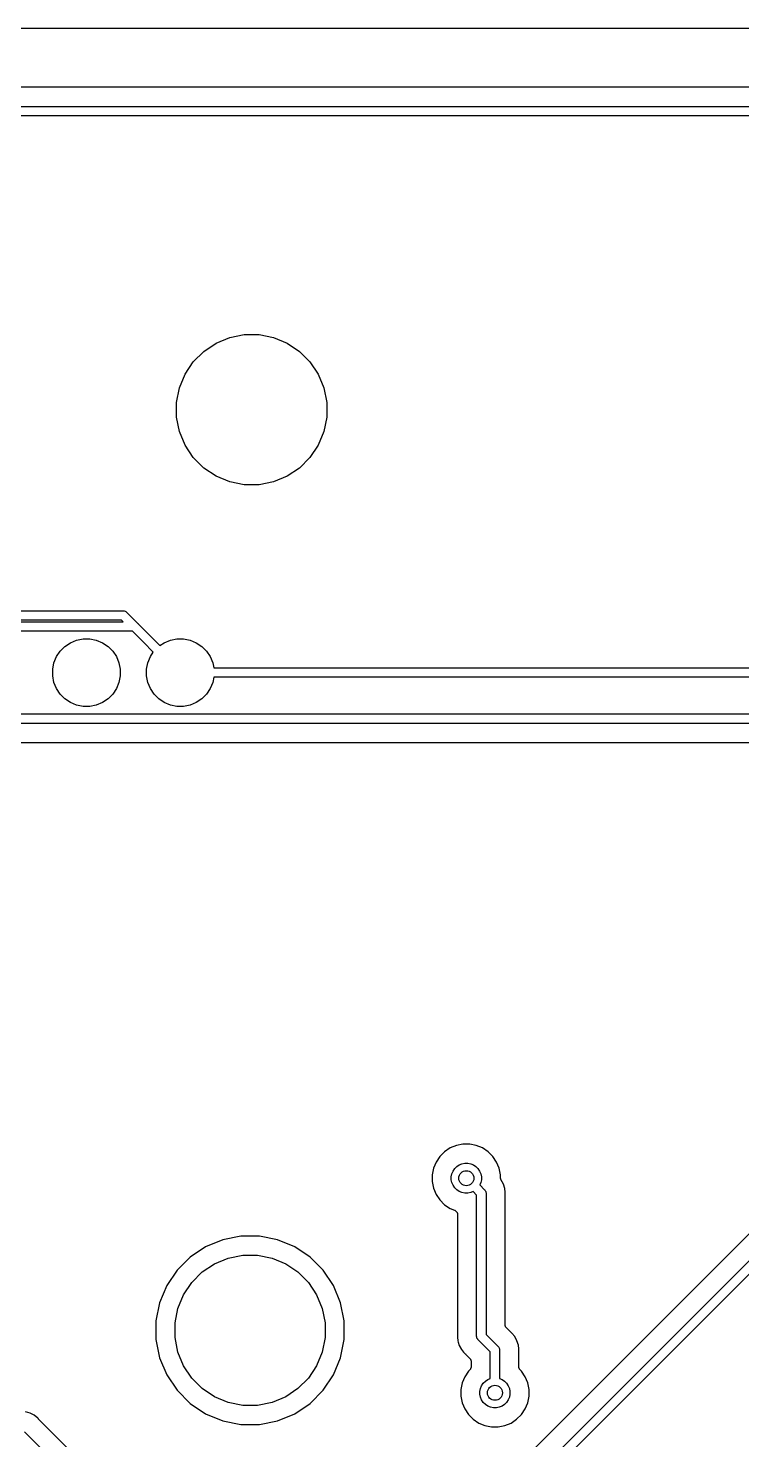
# Model space of a CAD drawing. Extents: x 3.01 to 9.03, y -6.32 to -2.47.
# Drawn here: x 4.29 to 5.039, y -3.954 to -2.474 of the extents above; entities that cross this region are included whole.
import ezdxf

# ---------------------------------------------------------------- set-up
doc = ezdxf.new("R2010")
doc.units = 0
doc.header["$MEASUREMENT"] = 0
doc.layers.add('BLACK', color=7, linetype='CONTINUOUS')

msp = doc.modelspace()

# ---------------------------------------------------------------- linework, layer by layer
at = {"layer": 'BLACK', "linetype": 'CONTINUOUS'}
for p, q in [((3.03197, -2.47447), (7.89339, -2.47447)), ((7.89344, -2.53635), (4.09827, -2.53635)), ((4.09704, -2.55635), (7.90103, -2.55635)), ((7.89923, -2.56619), (4.09884, -2.56619)), ((4.50184, -2.7987), (4.51705, -2.79567)), ((4.51705, -2.79567), (4.53256, -2.79567)), ((4.53256, -2.79567), (4.54777, -2.7987)), ((4.47461, -2.81325), (4.48751, -2.80463)), ((4.48751, -2.80463), (4.50184, -2.7987)), ((4.54777, -2.7987), (4.5621, -2.80463)), ((4.5621, -2.80463), (4.575, -2.81325)), ((4.45502, -2.83711), (4.46364, -2.82422)), ((4.46364, -2.82422), (4.47461, -2.81325)), ((4.575, -2.81325), (4.58596, -2.82422)), ((4.58596, -2.82422), (4.59458, -2.83711)), ((4.44909, -2.85144), (4.45502, -2.83711)), ((4.59458, -2.83711), (4.60052, -2.85144)), ((4.44606, -2.86665), (4.44909, -2.85144)), ((4.60052, -2.85144), (4.60354, -2.86665)), ((4.44606, -2.88216), (4.44606, -2.86665)), ((4.60354, -2.86665), (4.60354, -2.88216)), ((4.44909, -2.89738), (4.44606, -2.88216)), ((4.60354, -2.88216), (4.60052, -2.89738)), ((4.45502, -2.91171), (4.44909, -2.89738)), ((4.60052, -2.89738), (4.59458, -2.91171)), ((4.46364, -2.9246), (4.45502, -2.91171)), ((4.59458, -2.91171), (4.58596, -2.9246)), ((4.47461, -2.93557), (4.46364, -2.9246)), ((4.58596, -2.9246), (4.575, -2.93557)), ((4.48751, -2.94419), (4.47461, -2.93557)), ((4.50184, -2.95012), (4.48751, -2.94419)), ((4.5621, -2.94419), (4.54777, -2.95012)), ((4.575, -2.93557), (4.5621, -2.94419)), ((4.51705, -2.95315), (4.50184, -2.95012)), ((4.53256, -2.95315), (4.51705, -2.95315)), ((4.54777, -2.95012), (4.53256, -2.95315)), ((3.86386, -3.08528), (4.38996, -3.08528)), ((4.38996, -3.08528), (4.3902, -3.08525)), ((4.3902, -3.08525), (4.39044, -3.08528)), ((4.39044, -3.08528), (4.39044, -3.08528)), ((4.39044, -3.08528), (4.39116, -3.08535)), ((4.39116, -3.08535), (4.39209, -3.08563)), ((4.39209, -3.08563), (4.39294, -3.08609)), ((4.39294, -3.08609), (4.39369, -3.0867)), ((4.39369, -3.0867), (4.39385, -3.08689)), ((4.39385, -3.08689), (4.40508, -3.09812)), ((4.38816, -3.09512), (3.86565, -3.09512)), ((4.16343, -3.09685), (4.38989, -3.09685)), ((4.39973, -3.10669), (4.16523, -3.10669)), ((4.38989, -3.09685), (4.38816, -3.09512)), ((4.41126, -3.11822), (4.39973, -3.10669)), ((4.40508, -3.09812), (4.40527, -3.09827)), ((4.40527, -3.09827), (4.40542, -3.09846)), ((4.40542, -3.09846), (4.41822, -3.11126)), ((4.32899, -3.12248), (4.33479, -3.1186)), ((4.33479, -3.1186), (4.34124, -3.11593)), ((4.34124, -3.11593), (4.34808, -3.11457)), ((4.34808, -3.11457), (4.35506, -3.11457)), ((4.35506, -3.11457), (4.36191, -3.11593)), ((4.36191, -3.11593), (4.36836, -3.1186)), ((4.36836, -3.1186), (4.37416, -3.12248)), ((4.42167, -3.12863), (4.41126, -3.11822)), ((4.41126, -3.11822), (4.41126, -3.11822)), ((4.41822, -3.11126), (4.41822, -3.11126)), ((4.41822, -3.11126), (4.42863, -3.12167)), ((4.42863, -3.12167), (4.43322, -3.1186)), ((4.43322, -3.1186), (4.43966, -3.11593)), ((4.43966, -3.11593), (4.44651, -3.11457)), ((4.44651, -3.11457), (4.45349, -3.11457)), ((4.45349, -3.11457), (4.46034, -3.11593)), ((4.46034, -3.11593), (4.46678, -3.1186)), ((4.46678, -3.1186), (4.47259, -3.12248)), ((4.3175, -3.13966), (4.32017, -3.13322)), ((4.32017, -3.13322), (4.32405, -3.12741)), ((4.32405, -3.12741), (4.32899, -3.12248)), ((4.37416, -3.12248), (4.3791, -3.12741)), ((4.3791, -3.12741), (4.38298, -3.13322)), ((4.38298, -3.13322), (4.38565, -3.13966)), ((4.41593, -3.13966), (4.4186, -3.13322)), ((4.4186, -3.13322), (4.42167, -3.12863)), ((4.47259, -3.12248), (4.47752, -3.12741)), ((4.47752, -3.12741), (4.4814, -3.13322)), ((4.4814, -3.13322), (4.48407, -3.13966)), ((4.31614, -3.14651), (4.3175, -3.13966)), ((4.31614, -3.15349), (4.31614, -3.14651)), ((4.38565, -3.13966), (4.38701, -3.14651)), ((4.38701, -3.14651), (4.38701, -3.15349)), ((4.41457, -3.14651), (4.41593, -3.13966)), ((4.41457, -3.15349), (4.41457, -3.14651)), ((4.48407, -3.13966), (4.48515, -3.14508)), ((4.48515, -3.14508), (5.18264, -3.14508)), ((4.3175, -3.16034), (4.31614, -3.15349)), ((4.32017, -3.16678), (4.3175, -3.16034)), ((4.38565, -3.16034), (4.38298, -3.16678)), ((4.38701, -3.15349), (4.38565, -3.16034)), ((4.41593, -3.16034), (4.41457, -3.15349)), ((4.4186, -3.16678), (4.41593, -3.16034)), ((4.48407, -3.16034), (4.4814, -3.16678)), ((4.48515, -3.15492), (4.48407, -3.16034)), ((5.18264, -3.15492), (4.48515, -3.15492)), ((4.32405, -3.17259), (4.32017, -3.16678)), ((4.32899, -3.17752), (4.32405, -3.17259)), ((4.33479, -3.1814), (4.32899, -3.17752)), ((4.34124, -3.18407), (4.33479, -3.1814)), ((4.36836, -3.1814), (4.36191, -3.18407)), ((4.37416, -3.17752), (4.36836, -3.1814)), ((4.3791, -3.17259), (4.37416, -3.17752)), ((4.38298, -3.16678), (4.3791, -3.17259)), ((4.42248, -3.17259), (4.4186, -3.16678)), ((4.42741, -3.17752), (4.42248, -3.17259)), ((4.43322, -3.1814), (4.42741, -3.17752)), ((4.43966, -3.18407), (4.43322, -3.1814)), ((4.46678, -3.1814), (4.46034, -3.18407)), ((4.47259, -3.17752), (4.46678, -3.1814)), ((4.47752, -3.17259), (4.47259, -3.17752)), ((4.4814, -3.16678), (4.47752, -3.17259)), ((4.14808, -3.19332), (5.65498, -3.19332)), ((4.34808, -3.18543), (4.34124, -3.18407)), ((4.35506, -3.18543), (4.34808, -3.18543)), ((4.36191, -3.18407), (4.35506, -3.18543)), ((4.44651, -3.18543), (4.43966, -3.18407)), ((4.45349, -3.18543), (4.44651, -3.18543)), ((4.46034, -3.18407), (4.45349, -3.18543)), ((5.65677, -3.20317), (4.14987, -3.20317)), ((4.16023, -3.22317), (5.65555, -3.22317)), ((4.72721, -3.65223), (4.72223, -3.65721)), ((4.73307, -3.64832), (4.72721, -3.65223)), ((4.73957, -3.64563), (4.73307, -3.64832)), ((4.74648, -3.64425), (4.73957, -3.64563)), ((4.75352, -3.64425), (4.74648, -3.64425)), ((4.76043, -3.64563), (4.75352, -3.64425)), ((4.76693, -3.64832), (4.76043, -3.64563)), ((4.77279, -3.65223), (4.76693, -3.64832)), ((4.77777, -3.65721), (4.77279, -3.65223)), ((4.71563, -3.66957), (4.71425, -3.67648)), ((4.71832, -3.66307), (4.71563, -3.66957)), ((4.72223, -3.65721), (4.71832, -3.66307)), ((4.73777, -3.66996), (4.73996, -3.66777)), ((4.73996, -3.66777), (4.74254, -3.66604)), ((4.74254, -3.66604), (4.74541, -3.66486)), ((4.74541, -3.66486), (4.74845, -3.66425)), ((4.74845, -3.66425), (4.75155, -3.66425)), ((4.75155, -3.66425), (4.75459, -3.66486)), ((4.75459, -3.66486), (4.75746, -3.66604)), ((4.75746, -3.66604), (4.76004, -3.66777)), ((4.76004, -3.66777), (4.76223, -3.66996)), ((4.78168, -3.66307), (4.77777, -3.65721)), ((4.78437, -3.66957), (4.78168, -3.66307)), ((4.78575, -3.67648), (4.78437, -3.66957)), ((3.72058, -5.09246), (5.12993, -3.68311)), ((5.11492, -3.66983), (3.74858, -5.03618)), ((4.71425, -3.67648), (4.71425, -3.68352)), ((4.71425, -3.68352), (4.71563, -3.69043)), ((4.73425, -3.67845), (4.73486, -3.67541)), ((4.73425, -3.68155), (4.73425, -3.67845)), ((4.73486, -3.68459), (4.73425, -3.68155)), ((4.73486, -3.67541), (4.73604, -3.67254)), ((4.73604, -3.67254), (4.73777, -3.66996)), ((4.76223, -3.66996), (4.76396, -3.67254)), ((4.76396, -3.67254), (4.76514, -3.67541)), ((4.76514, -3.67541), (4.76575, -3.67845)), ((4.76575, -3.68155), (4.76514, -3.68459)), ((4.76575, -3.67845), (4.76575, -3.68155)), ((4.78575, -3.67905), (4.78575, -3.67648)), ((4.78577, -3.67926), (4.78575, -3.67905)), ((4.78577, -3.67948), (4.78577, -3.67926)), ((4.78582, -3.67974), (4.78577, -3.67948)), ((4.78584, -3.68002), (4.78582, -3.67974)), ((4.78591, -3.68022), (4.78584, -3.68002)), ((4.78594, -3.68043), (4.78591, -3.68022)), ((4.78605, -3.68069), (4.78594, -3.68043)), ((4.78613, -3.68095), (4.78605, -3.68069)), ((4.78623, -3.68114), (4.78613, -3.68095)), ((4.78631, -3.68134), (4.78623, -3.68114)), ((4.78634, -3.6814), (4.78631, -3.68134)), ((4.78888, -3.68616), (4.78634, -3.6814)), ((5.13562, -3.69134), (3.72758, -5.09938)), ((4.71563, -3.69043), (4.71832, -3.69693)), ((4.71832, -3.69693), (4.72223, -3.70279)), ((4.73604, -3.68746), (4.73486, -3.68459)), ((4.73777, -3.69004), (4.73604, -3.68746)), ((4.73996, -3.69223), (4.73777, -3.69004)), ((4.74254, -3.69396), (4.73996, -3.69223)), ((4.74541, -3.69514), (4.74254, -3.69396)), ((4.74845, -3.69575), (4.74541, -3.69514)), ((4.75155, -3.69575), (4.74845, -3.69575)), ((4.75459, -3.69514), (4.75155, -3.69575)), ((4.75713, -3.69409), (4.75459, -3.69514)), ((4.76083, -3.69779), (4.75713, -3.69409)), ((4.76083, -3.84551), (4.76083, -3.69779)), ((4.76514, -3.68459), (4.76409, -3.68713)), ((4.76409, -3.68713), (4.76906, -3.6921)), ((4.76906, -3.6921), (4.76924, -3.69225)), ((4.76924, -3.69225), (4.7694, -3.69244)), ((4.7694, -3.69244), (4.76986, -3.693)), ((4.76986, -3.693), (4.77025, -3.69372)), ((4.77025, -3.69372), (4.77032, -3.69386)), ((4.77032, -3.69386), (4.7706, -3.69478)), ((4.7706, -3.69478), (4.77067, -3.69551)), ((4.77067, -3.69551), (4.77067, -3.69551)), ((4.77067, -3.69551), (4.77069, -3.69575)), ((4.77069, -3.69575), (4.77067, -3.69599)), ((4.77067, -3.69599), (4.77067, -3.84371)), ((4.79031, -3.69086), (4.78888, -3.68616)), ((4.79069, -3.69476), (4.79031, -3.69086)), ((4.79067, -3.69715), (4.79069, -3.69694)), ((4.79067, -3.69722), (4.79067, -3.69715)), ((4.79067, -3.83335), (4.79067, -3.69722)), ((4.79069, -3.69477), (4.79069, -3.69476)), ((4.79079, -3.69575), (4.79069, -3.69477)), ((4.79069, -3.69673), (4.79079, -3.69575)), ((4.79069, -3.69694), (4.79069, -3.69673)), ((4.72223, -3.70279), (4.72721, -3.70777)), ((4.72721, -3.70777), (4.73307, -3.71168)), ((4.73307, -3.71168), (4.73774, -3.71362)), ((4.73774, -3.71362), (4.73776, -3.71362)), ((4.73776, -3.71362), (4.73776, -3.71363)), ((4.73776, -3.71363), (4.73777, -3.71363)), ((4.73777, -3.71363), (4.7378, -3.71364)), ((4.7378, -3.71364), (4.73821, -3.71387)), ((4.73821, -3.71387), (4.73862, -3.71409)), ((4.73862, -3.71409), (4.73864, -3.7141)), ((4.73864, -3.7141), (4.73866, -3.71411)), ((4.73866, -3.71411), (4.73902, -3.71441)), ((4.73902, -3.71441), (4.73937, -3.71471)), ((4.73937, -3.71471), (4.73939, -3.71473)), ((4.73939, -3.71473), (4.73941, -3.71474)), ((4.73941, -3.71474), (4.73969, -3.7151)), ((4.73969, -3.7151), (4.73999, -3.71547)), ((4.73999, -3.71547), (4.74, -3.71549)), ((4.74, -3.71549), (4.74002, -3.7155)), ((4.74002, -3.7155), (4.74023, -3.71591)), ((4.74023, -3.71591), (4.74045, -3.71633)), ((4.74045, -3.71633), (4.74046, -3.71635)), ((4.74046, -3.71635), (4.74047, -3.71637)), ((4.74047, -3.71637), (4.7406, -3.71682)), ((4.7406, -3.71682), (4.74073, -3.71726)), ((4.74073, -3.71726), (4.74073, -3.71729)), ((4.74073, -3.71729), (4.74074, -3.71731)), ((4.74074, -3.71731), (4.74078, -3.71777)), ((4.74078, -3.71777), (4.74083, -3.71823)), ((4.74083, -3.71823), (4.74083, -3.84428)), ((4.5135, -3.74067), (4.49443, -3.74446)), ((4.53295, -3.74067), (4.5135, -3.74067)), ((4.55203, -3.74446), (4.53295, -3.74067)), ((4.47646, -3.75191), (4.46029, -3.76271)), ((4.49443, -3.74446), (4.47646, -3.75191)), ((4.57, -3.75191), (4.55203, -3.74446)), ((4.58617, -3.76271), (4.57, -3.75191)), ((4.46029, -3.76271), (4.44653, -3.77647)), ((4.47303, -3.77825), (4.48593, -3.76963)), ((4.48593, -3.76963), (4.50026, -3.7637)), ((4.50026, -3.7637), (4.51547, -3.76067)), ((4.51547, -3.76067), (4.53098, -3.76067)), ((4.53098, -3.76067), (4.5462, -3.7637)), ((4.5462, -3.7637), (4.56053, -3.76963)), ((4.56053, -3.76963), (4.57342, -3.77825)), ((4.59992, -3.77647), (4.58617, -3.76271)), ((4.44653, -3.77647), (4.43573, -3.79264)), ((4.46207, -3.78922), (4.47303, -3.77825)), ((4.57342, -3.77825), (4.58439, -3.78922)), ((4.61073, -3.79264), (4.59992, -3.77647)), ((4.43573, -3.79264), (4.42828, -3.81061)), ((4.44751, -3.81644), (4.45345, -3.80211)), ((4.45345, -3.80211), (4.46207, -3.78922)), ((4.58439, -3.78922), (4.59301, -3.80211)), ((4.59301, -3.80211), (4.59894, -3.81644)), ((4.61817, -3.81061), (4.61073, -3.79264)), ((4.42828, -3.81061), (4.42449, -3.82968)), ((4.44449, -3.83165), (4.44751, -3.81644)), ((4.59894, -3.81644), (4.60197, -3.83165)), ((4.62197, -3.82968), (4.61817, -3.81061)), ((4.42449, -3.82968), (4.42449, -3.84913)), ((4.44449, -3.84716), (4.44449, -3.83165)), ((4.60197, -3.83165), (4.60197, -3.84716)), ((4.62197, -3.84913), (4.62197, -3.82968)), ((4.44751, -3.86238), (4.44449, -3.84716)), ((4.60197, -3.84716), (4.59894, -3.86238)), ((4.7408, -3.84477), (4.74071, -3.84575)), ((4.74071, -3.84575), (4.7408, -3.84673)), ((4.74083, -3.84435), (4.7408, -3.84456)), ((4.7408, -3.84456), (4.7408, -3.84477)), ((4.7408, -3.84673), (4.74119, -3.85063)), ((4.74083, -3.84428), (4.74083, -3.84435)), ((4.7608, -3.84575), (4.76083, -3.84551)), ((4.76083, -3.84599), (4.7608, -3.84575)), ((4.76087, -3.84639), (4.76083, -3.84599)), ((4.7609, -3.84671), (4.76087, -3.84639)), ((4.76118, -3.84764), (4.7609, -3.84671)), ((4.77067, -3.84371), (4.78331, -3.85635)), ((4.79071, -3.83381), (4.79067, -3.83335)), ((4.79075, -3.83427), (4.79071, -3.83381)), ((4.79076, -3.8343), (4.79075, -3.83427)), ((4.79076, -3.83433), (4.79076, -3.8343)), ((4.7909, -3.83477), (4.79076, -3.83433)), ((4.79103, -3.83521), (4.7909, -3.83477)), ((4.79104, -3.83523), (4.79103, -3.83521)), ((4.79105, -3.83526), (4.79104, -3.83523)), ((4.79126, -3.83567), (4.79105, -3.83526)), ((4.79148, -3.83608), (4.79126, -3.83567)), ((4.79149, -3.8361), (4.79148, -3.83608)), ((4.7915, -3.83612), (4.79149, -3.8361)), ((4.7918, -3.83648), (4.7915, -3.83612)), ((4.79208, -3.83684), (4.7918, -3.83648)), ((4.79212, -3.83688), (4.79208, -3.83684)), ((4.79213, -3.83689), (4.79212, -3.83688)), ((4.79212, -3.83688), (4.79212, -3.83688)), ((4.79212, -3.83688), (4.79212, -3.83688)), ((4.79658, -3.84134), (4.79213, -3.83689)), ((4.79675, -3.84147), (4.79658, -3.84134)), ((4.79689, -3.84162), (4.79675, -3.84147)), ((4.79695, -3.84167), (4.79689, -3.84162)), ((4.79771, -3.84229), (4.79695, -3.84167)), ((4.80082, -3.84609), (4.79771, -3.84229)), ((4.80314, -3.85042), (4.80082, -3.84609)), ((4.42449, -3.84913), (4.42828, -3.86821)), ((4.61817, -3.86821), (4.62197, -3.84913)), ((4.74119, -3.85063), (4.74156, -3.85187)), ((4.74156, -3.85187), (4.74156, -3.85187)), ((4.74156, -3.85187), (4.74261, -3.85533)), ((4.74261, -3.85533), (4.74493, -3.85966)), ((4.74493, -3.85966), (4.74705, -3.86225)), ((4.76164, -3.8485), (4.76118, -3.84764)), ((4.7621, -3.84906), (4.76164, -3.8485)), ((4.76225, -3.84924), (4.7621, -3.84906)), ((4.76244, -3.8494), (4.76225, -3.84924)), ((4.77508, -3.86204), (4.76244, -3.8494)), ((4.77508, -3.88999), (4.77508, -3.86204)), ((4.78331, -3.85635), (4.7835, -3.8565)), ((4.7835, -3.8565), (4.78365, -3.85669)), ((4.78365, -3.85669), (4.78411, -3.85725)), ((4.78411, -3.85725), (4.78447, -3.85791)), ((4.78447, -3.85791), (4.78457, -3.85811)), ((4.78457, -3.85811), (4.78485, -3.85904)), ((4.78485, -3.85904), (4.78492, -3.85976)), ((4.78492, -3.85976), (4.78492, -3.85976)), ((4.78492, -3.85976), (4.78494, -3.86)), ((4.78494, -3.86), (4.78492, -3.86024)), ((4.78492, -3.86024), (4.78492, -3.88999)), ((4.80456, -3.85511), (4.80314, -3.85042)), ((4.80494, -3.85901), (4.80456, -3.85511)), ((4.80492, -3.8614), (4.80495, -3.86119)), ((4.80492, -3.86147), (4.80492, -3.8614)), ((4.80492, -3.87729), (4.80492, -3.86147)), ((4.80495, -3.85902), (4.80494, -3.85901)), ((4.80504, -3.86), (4.80495, -3.85902)), ((4.80495, -3.86098), (4.80504, -3.86)), ((4.80495, -3.86119), (4.80495, -3.86098)), ((4.42828, -3.86821), (4.43573, -3.88618)), ((4.45345, -3.87671), (4.44751, -3.86238)), ((4.46207, -3.8896), (4.45345, -3.87671)), ((4.59301, -3.87671), (4.58439, -3.8896)), ((4.59894, -3.86238), (4.59301, -3.87671)), ((4.61073, -3.88618), (4.61817, -3.86821)), ((4.74705, -3.86225), (4.74804, -3.86346)), ((4.74804, -3.86346), (4.7488, -3.86408)), ((4.7488, -3.86408), (4.74886, -3.86412)), ((4.74886, -3.86412), (4.749, -3.86428)), ((4.749, -3.86428), (4.74917, -3.86441)), ((4.74917, -3.86441), (4.75361, -3.86886)), ((4.75361, -3.86886), (4.75363, -3.86887)), ((4.75363, -3.86887), (4.75363, -3.86887)), ((4.75363, -3.86887), (4.75363, -3.86887)), ((4.75363, -3.86887), (4.75366, -3.86891)), ((4.75366, -3.86891), (4.75395, -3.86927)), ((4.75395, -3.86927), (4.75424, -3.86963)), ((4.75424, -3.86963), (4.75426, -3.86965)), ((4.75426, -3.86965), (4.75427, -3.86967)), ((4.75427, -3.86967), (4.75448, -3.87008)), ((4.75448, -3.87008), (4.7547, -3.87049)), ((4.7547, -3.87049), (4.75471, -3.87051)), ((4.75471, -3.87051), (4.75472, -3.87054)), ((4.75472, -3.87054), (4.75485, -3.87098)), ((4.75485, -3.87098), (4.75498, -3.87142)), ((4.75498, -3.87142), (4.75499, -3.87145)), ((4.75499, -3.87145), (4.75499, -3.87147)), ((4.75499, -3.87147), (4.75503, -3.87193)), ((4.75503, -3.87193), (4.75508, -3.87239)), ((4.75508, -3.87239), (4.75508, -3.87729)), ((4.43573, -3.88618), (4.44653, -3.90235)), ((4.47303, -3.90057), (4.46207, -3.8896)), ((4.58439, -3.8896), (4.57342, -3.90057)), ((4.59992, -3.90235), (4.61073, -3.88618)), ((4.74832, -3.88807), (4.74563, -3.89457)), ((4.75223, -3.88221), (4.74832, -3.88807)), ((4.75361, -3.88083), (4.75223, -3.88221)), ((4.75391, -3.88047), (4.75361, -3.88083)), ((4.7542, -3.88012), (4.75391, -3.88047)), ((4.75422, -3.8801), (4.7542, -3.88012)), ((4.75423, -3.88008), (4.75422, -3.8801)), ((4.75445, -3.87967), (4.75423, -3.88008)), ((4.75467, -3.87926), (4.75445, -3.87967)), ((4.75468, -3.87924), (4.75467, -3.87926)), ((4.75469, -3.87922), (4.75468, -3.87924)), ((4.75483, -3.87878), (4.75469, -3.87922)), ((4.75497, -3.87833), (4.75483, -3.87878)), ((4.75498, -3.87828), (4.75497, -3.87831)), ((4.75497, -3.87831), (4.75497, -3.87833)), ((4.75503, -3.87783), (4.75498, -3.87828)), ((4.75508, -3.87736), (4.75503, -3.87783)), ((4.75508, -3.87729), (4.75508, -3.87731)), ((4.75508, -3.87731), (4.75508, -3.87731)), ((4.75508, -3.87731), (4.75508, -3.87731)), ((4.75508, -3.87731), (4.75508, -3.87736)), ((4.76996, -3.89277), (4.77254, -3.89104)), ((4.77254, -3.89104), (4.77508, -3.88999)), ((4.78492, -3.88999), (4.78746, -3.89104)), ((4.78746, -3.89104), (4.79004, -3.89277)), ((4.80497, -3.87775), (4.80492, -3.87729)), ((4.80501, -3.87821), (4.80497, -3.87775)), ((4.80501, -3.87824), (4.80501, -3.87821)), ((4.80502, -3.87827), (4.80501, -3.87824)), ((4.80515, -3.87871), (4.80502, -3.87827)), ((4.80528, -3.87915), (4.80515, -3.87871)), ((4.80529, -3.87918), (4.80528, -3.87915)), ((4.8053, -3.8792), (4.80529, -3.87918)), ((4.80552, -3.87961), (4.8053, -3.8792)), ((4.80573, -3.88002), (4.80552, -3.87961)), ((4.80574, -3.88004), (4.80573, -3.88002)), ((4.80576, -3.88006), (4.80574, -3.88004)), ((4.80605, -3.88042), (4.80576, -3.88006)), ((4.80634, -3.88078), (4.80605, -3.88042)), ((4.80637, -3.88082), (4.80634, -3.88078)), ((4.80639, -3.88083), (4.80637, -3.88082)), ((4.80637, -3.88082), (4.80637, -3.88082)), ((4.80637, -3.88082), (4.80637, -3.88082)), ((4.80777, -3.88221), (4.80639, -3.88083)), ((4.81168, -3.88807), (4.80777, -3.88221)), ((4.81437, -3.89457), (4.81168, -3.88807)), ((4.44653, -3.90235), (4.46029, -3.91611)), ((4.48593, -3.90919), (4.47303, -3.90057)), ((4.57342, -3.90057), (4.56053, -3.90919)), ((4.58617, -3.91611), (4.59992, -3.90235)), ((4.74563, -3.89457), (4.74425, -3.90148)), ((4.74425, -3.90148), (4.74425, -3.90852)), ((4.76425, -3.90345), (4.76486, -3.90041)), ((4.76425, -3.90655), (4.76425, -3.90345)), ((4.76486, -3.90041), (4.76604, -3.89754)), ((4.76604, -3.89754), (4.76777, -3.89496)), ((4.76777, -3.89496), (4.76996, -3.89277)), ((4.79004, -3.89277), (4.79223, -3.89496)), ((4.79223, -3.89496), (4.79396, -3.89754)), ((4.79396, -3.89754), (4.79514, -3.90041)), ((4.79514, -3.90041), (4.79575, -3.90345)), ((4.79575, -3.90345), (4.79575, -3.90655)), ((4.81575, -3.90148), (4.81437, -3.89457)), ((4.81575, -3.90852), (4.81575, -3.90148)), ((4.46029, -3.91611), (4.47646, -3.92691)), ((4.50026, -3.91512), (4.48593, -3.90919)), ((4.51547, -3.91815), (4.50026, -3.91512)), ((4.53098, -3.91815), (4.51547, -3.91815)), ((4.5462, -3.91512), (4.53098, -3.91815)), ((4.56053, -3.90919), (4.5462, -3.91512)), ((4.57, -3.92691), (4.58617, -3.91611)), ((4.74425, -3.90852), (4.74563, -3.91543)), ((4.74563, -3.91543), (4.74832, -3.92193)), ((4.76486, -3.90959), (4.76425, -3.90655)), ((4.76604, -3.91246), (4.76486, -3.90959)), ((4.76777, -3.91504), (4.76604, -3.91246)), ((4.76996, -3.91723), (4.76777, -3.91504)), ((4.77254, -3.91896), (4.76996, -3.91723)), ((4.77541, -3.92014), (4.77254, -3.91896)), ((4.77845, -3.92075), (4.77541, -3.92014)), ((4.78155, -3.92075), (4.77845, -3.92075)), ((4.78459, -3.92014), (4.78155, -3.92075)), ((4.78746, -3.91896), (4.78459, -3.92014)), ((4.79004, -3.91723), (4.78746, -3.91896)), ((4.79223, -3.91504), (4.79004, -3.91723)), ((4.79396, -3.91246), (4.79223, -3.91504)), ((4.79514, -3.90959), (4.79396, -3.91246)), ((4.79575, -3.90655), (4.79514, -3.90959)), ((4.81168, -3.92193), (4.81437, -3.91543)), ((4.81437, -3.91543), (4.81575, -3.90852)), ((4.29234, -3.9262), (4.28764, -3.92477)), ((4.29667, -3.92851), (4.29234, -3.9262)), ((4.30046, -3.93162), (4.29667, -3.92851)), ((4.30109, -3.93238), (4.30046, -3.93162)), ((4.30124, -3.93253), (4.30109, -3.93238)), ((4.30137, -3.9327), (4.30124, -3.93253)), ((4.30142, -3.93275), (4.30137, -3.9327)), ((4.42879, -4.06012), (4.30142, -3.93275)), ((4.47646, -3.92691), (4.49443, -3.93436)), ((4.49443, -3.93436), (4.5135, -3.93815)), ((4.53295, -3.93815), (4.55203, -3.93436)), ((4.55203, -3.93436), (4.57, -3.92691)), ((4.74832, -3.92193), (4.75223, -3.92779)), ((4.75223, -3.92779), (4.75721, -3.93277)), ((4.75721, -3.93277), (4.76307, -3.93668)), ((4.79693, -3.93668), (4.80279, -3.93277)), ((4.80279, -3.93277), (4.80777, -3.92779)), ((4.80777, -3.92779), (4.81168, -3.92193)), ((4.28641, -3.94602), (4.42705, -4.08667)), ((4.5135, -3.93815), (4.53295, -3.93815)), ((4.76307, -3.93668), (4.76957, -3.93937)), ((4.76957, -3.93937), (4.77648, -3.94075)), ((4.77648, -3.94075), (4.78352, -3.94075)), ((4.78352, -3.94075), (4.79043, -3.93937)), ((4.79043, -3.93937), (4.79693, -3.93668))]:
    msp.add_line(p, q, dxfattribs=at)
at = {"layer": 'BLACK'}
for centre in [(4.75, -3.68), (4.78, -3.905)]:
    msp.add_circle(centre, 0.00787, dxfattribs=at)

doc.saveas('drawing.dxf')
